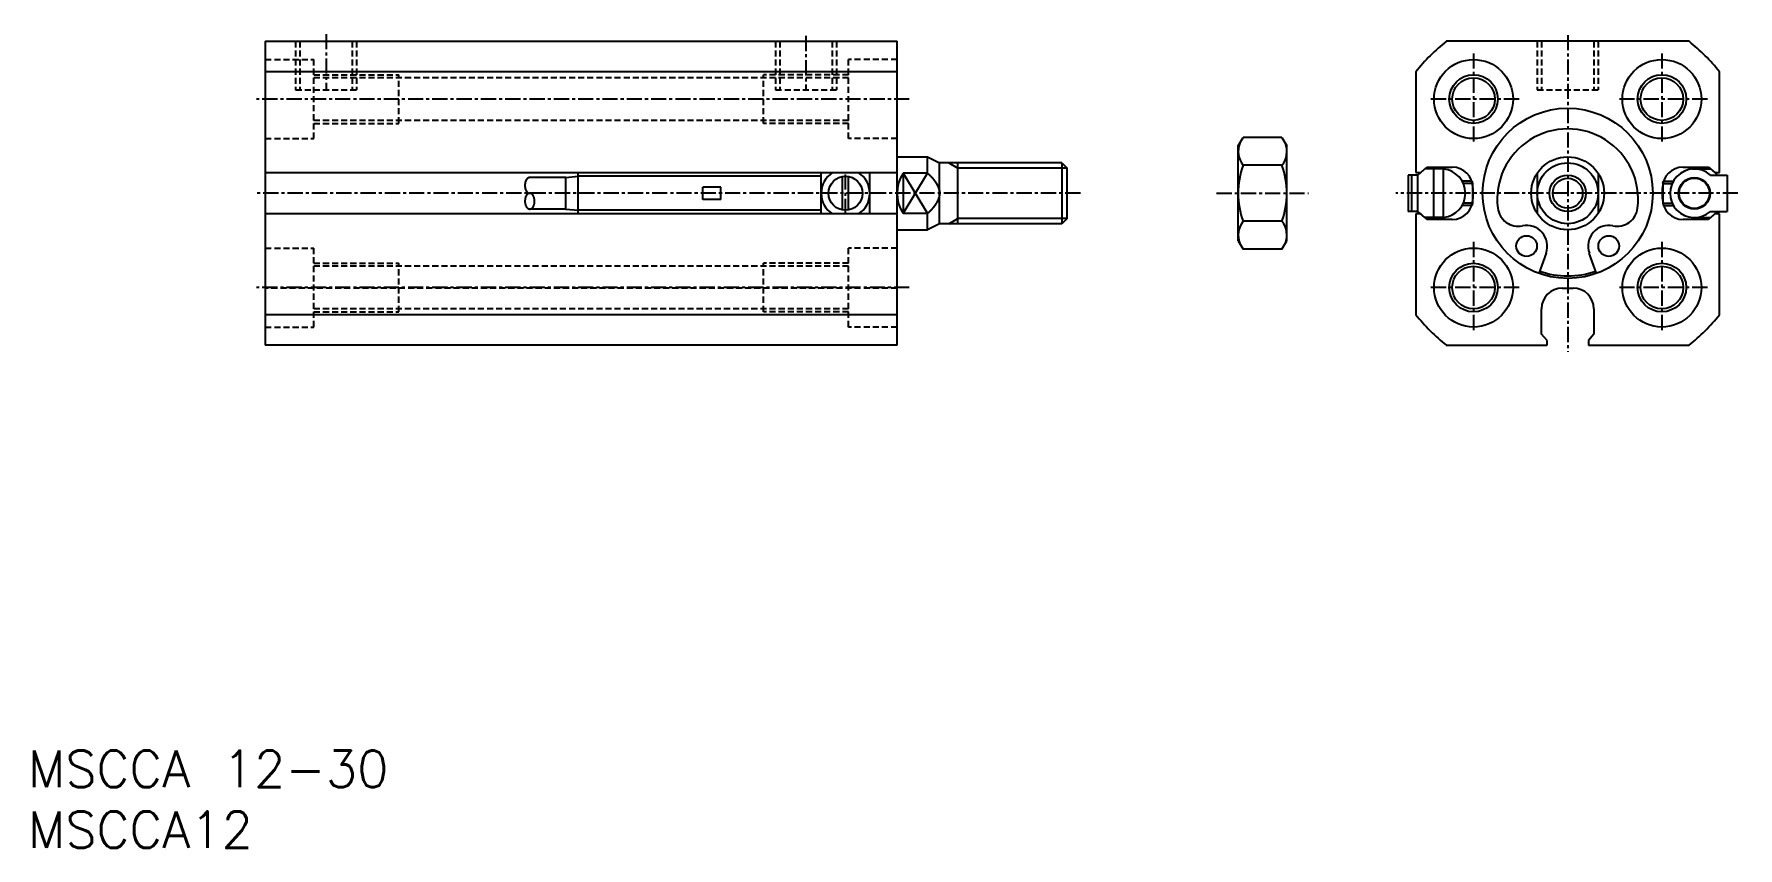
# Model space of a CAD drawing. Extents: x 1 to 141, y 0 to 67.
import ezdxf

# ---------------------------------------------------------------- set-up
doc = ezdxf.new("R2010")
doc.units = 0
doc.linetypes.add('CENTER', pattern=[2, 1.25, -0.25, 0.25, -0.25])
doc.linetypes.add('DASHED', pattern=[0.75, 0.5, -0.25])
doc.layers.get('0').update_dxf_attribs({"linetype": 'CONTINUOUS'})
doc.layers.add('CENTER', color=1, linetype='CENTER')
doc.styles.get("Standard").update_dxf_attribs({"font": 'txt.shx'})

msp = doc.modelspace()

# ---------------------------------------------------------------- linework, layer by layer
at = {"color": 7, "linetype": 'CONTINUOUS'}
for p, q in [((19.54, 66.34), (19.54, 41.34)), ((19.54, 66.34), (71.54, 66.34)), ((71.54, 41.34), (71.54, 66.34)), ((136.72, 66.34), (116.74, 66.34)), ((71.54, 63.83), (19.54, 63.83)), ((114.23, 63.83), (114.23, 55.54)), ((139.23, 55.54), (139.23, 63.83)), ((99.62, 57.74), (100.02, 58.44)), ((99.62, 49.94), (99.62, 57.74)), ((103.21, 58.44), (100.02, 58.44)), ((103.21, 58.44), (103.62, 57.74)), ((103.62, 49.94), (103.62, 57.74)), ((71.54, 56.84), (74.04, 56.84)), ((74.04, 55.5), (74.04, 56.84)), ((74.04, 56.84), (75.04, 56.34)), ((85.11, 56.34), (75.04, 56.34)), ((75.04, 51.34), (75.04, 56.34)), ((76.54, 51.34), (76.54, 56.34)), ((85.11, 56.34), (85.11, 51.34)), ((85.11, 56.34), (85.54, 55.9)), ((103.21, 56.14), (100.02, 56.14)), ((19.54, 55.54), (71.54, 55.54)), ((44.29, 55.14), (41.31, 55.14)), ((44.29, 55.14), (45.29, 55.24)), ((44.29, 52.54), (44.29, 55.14)), ((45.29, 52.14), (45.29, 55.54)), ((65.29, 55.24), (45.29, 55.24)), ((65.29, 52.14), (65.29, 55.54)), ((67.04, 52.46), (67.04, 55.22)), ((67.54, 52.46), (67.54, 55.22)), ((69.29, 52.14), (69.29, 55.54)), ((72.04, 55.5), (72.04, 52.18)), ((74.04, 55.5), (72.04, 55.5)), ((85.54, 51.77), (85.54, 55.9)), ((114.41, 55.34), (113.61, 55.34)), ((113.61, 55.34), (113.61, 52.34)), ((113.91, 52.34), (113.91, 55.34)), ((114.23, 55.54), (114.63, 55.54)), ((114.41, 55.34), (114.96, 55.84)), ((114.41, 52.34), (114.41, 55.34)), ((114.63, 55.54), (115.13, 55.99)), ((116.51, 55.84), (114.96, 55.84)), ((115.13, 55.99), (117.23, 55.99)), ((115.71, 51.84), (115.71, 55.84)), ((116.51, 51.84), (116.51, 55.84)), ((118.84, 54.84), (118.04, 54.84)), ((118.84, 54.84), (118.89, 54.64)), ((124.23, 55.5), (124.23, 52.18)), ((129.23, 55.5), (129.23, 52.18)), ((134.57, 54.64), (134.62, 54.84)), ((134.62, 54.84), (135.42, 54.84)), ((136.23, 55.99), (138.33, 55.99)), ((136.95, 55.84), (138.5, 55.84)), ((137.75, 55.75), (137.75, 55.84)), ((138.33, 55.99), (138.83, 55.54)), ((138.48, 55.34), (139.85, 55.34)), ((139.05, 55.34), (138.5, 55.84)), ((138.83, 55.54), (139.23, 55.54)), ((139.85, 55.34), (139.85, 52.34)), ((57.04, 54.34), (55.54, 54.34)), ((55.54, 53.34), (55.54, 54.34)), ((57.04, 53.34), (55.54, 53.34)), ((57.04, 53.34), (57.04, 54.34)), ((118.89, 54.64), (118.14, 54.64)), ((118.89, 54.64), (118.89, 53.04)), ((118.93, 54.29), (118.93, 53.39)), ((134.53, 53.39), (134.53, 54.29)), ((134.57, 54.64), (135.32, 54.64)), ((134.57, 54.64), (134.57, 53.04)), ((71.54, 52.14), (19.54, 52.14)), ((44.29, 52.54), (41.31, 52.54)), ((44.29, 52.54), (45.29, 52.44)), ((65.29, 52.44), (45.29, 52.44)), ((74.04, 52.18), (72.04, 52.18)), ((74.04, 50.84), (74.04, 52.18)), ((114.41, 52.34), (113.61, 52.34)), ((114.23, 52.14), (114.23, 43.85)), ((114.63, 52.14), (114.23, 52.14)), ((114.96, 51.84), (114.41, 52.34)), ((115.13, 51.69), (114.63, 52.14)), ((118.84, 52.84), (118.04, 52.84)), ((118.89, 53.04), (118.14, 53.04)), ((118.89, 53.04), (118.84, 52.84)), ((134.57, 53.04), (135.32, 53.04)), ((134.57, 53.04), (134.62, 52.84)), ((134.62, 52.84), (135.42, 52.84)), ((137.75, 51.84), (137.75, 51.93)), ((138.83, 52.14), (138.33, 51.69)), ((138.48, 52.34), (139.85, 52.34)), ((138.5, 51.84), (139.05, 52.34)), ((139.23, 52.14), (138.83, 52.14)), ((139.23, 43.85), (139.23, 52.14)), ((71.54, 50.84), (74.04, 50.84)), ((75.04, 51.34), (74.04, 50.84)), ((85.11, 51.34), (75.04, 51.34)), ((85.54, 51.77), (85.11, 51.34)), ((103.21, 51.54), (100.02, 51.54)), ((116.51, 51.84), (114.96, 51.84)), ((117.23, 51.69), (115.13, 51.69)), ((138.33, 51.69), (136.23, 51.69)), ((136.95, 51.84), (138.5, 51.84)), ((99.62, 49.94), (100.02, 49.24)), ((103.21, 49.24), (100.02, 49.24)), ((103.21, 49.24), (103.62, 49.94)), ((124.95, 48.92), (124.35, 47.25)), ((129.11, 47.25), (128.51, 48.92)), ((126.28, 46.04), (127.18, 46.04)), ((71.54, 43.85), (19.54, 43.85)), ((124.58, 42.24), (124.58, 44.34)), ((128.88, 44.34), (128.88, 42.24)), ((125.03, 41.74), (124.58, 42.24)), ((128.88, 42.24), (128.43, 41.74)), ((71.54, 41.34), (19.54, 41.34)), ((116.74, 41.34), (125.03, 41.34)), ((125.03, 41.34), (125.03, 41.74)), ((128.43, 41.74), (128.43, 41.34)), ((128.43, 41.34), (136.72, 41.34))]:
    msp.add_line(p, q, dxfattribs=at)
at = {"color": 3, "linetype": 'DASHED'}
for p, q in [((22.04, 66.34), (22.04, 62.34)), ((22.39, 66.34), (22.39, 62.34)), ((26.69, 66.34), (26.69, 62.34)), ((27.04, 66.34), (27.04, 62.34)), ((61.54, 66.34), (61.54, 62.34)), ((61.89, 66.34), (61.89, 62.34)), ((66.19, 66.34), (66.19, 62.34)), ((66.54, 66.34), (66.54, 62.34)), ((124.23, 66.34), (124.23, 62.34)), ((124.58, 66.34), (124.58, 62.34)), ((128.88, 66.34), (128.88, 62.34)), ((129.23, 66.34), (129.23, 62.34)), ((19.54, 64.84), (23.54, 64.84)), ((23.54, 58.34), (23.54, 64.84)), ((71.54, 64.84), (67.54, 64.84)), ((67.54, 58.34), (67.54, 64.84)), ((23.54, 63.59), (30.54, 63.59)), ((67.54, 63.34), (23.54, 63.34)), ((30.54, 59.59), (30.54, 63.59)), ((67.54, 63.59), (60.54, 63.59)), ((60.54, 59.59), (60.54, 63.59)), ((22.04, 62.34), (27.04, 62.34)), ((61.54, 62.34), (66.54, 62.34)), ((124.23, 62.34), (129.23, 62.34)), ((67.54, 59.84), (23.54, 59.84)), ((23.54, 59.59), (30.54, 59.59)), ((67.54, 59.59), (60.54, 59.59)), ((19.54, 58.34), (23.54, 58.34)), ((71.54, 58.34), (67.54, 58.34)), ((19.54, 49.34), (23.54, 49.34)), ((23.54, 42.84), (23.54, 49.34)), ((67.54, 42.84), (67.54, 49.34)), ((71.54, 49.34), (67.54, 49.34)), ((23.54, 48.09), (30.54, 48.09)), ((67.54, 47.84), (23.54, 47.84)), ((30.54, 44.09), (30.54, 48.09)), ((67.54, 48.09), (60.54, 48.09)), ((60.54, 44.09), (60.54, 48.09)), ((71.54, 46.04), (19.54, 46.04)), ((67.54, 44.34), (23.54, 44.34)), ((23.54, 44.09), (30.54, 44.09)), ((67.54, 44.09), (60.54, 44.09)), ((19.54, 42.84), (23.54, 42.84)), ((71.54, 42.84), (67.54, 42.84))]:
    msp.add_line(p, q, dxfattribs=at)
at = {"color": 3, "linetype": 'CONTINUOUS'}
for p, q in [((75.79, 56.34), (76.54, 55.9)), ((72.04, 52.18), (74.04, 55.5)), ((72.04, 55.5), (74.04, 52.18)), ((85.54, 55.9), (76.54, 55.9)), ((75.79, 51.34), (76.54, 51.77)), ((85.54, 51.77), (76.54, 51.77))]:
    msp.add_line(p, q, dxfattribs=at)
at = {"color": 7, "linetype": 'CONTINUOUS'}
for points in [[(41.31, 55.14, 0), (41.3, 55.14, 0), (41.29, 55.14, 0), (41.28, 55.14, 0), (41.27, 55.14, 0), (41.26, 55.13, 0), (41.25, 55.13, 0), (41.24, 55.13, 0), (41.23, 55.13, 0), (41.22, 55.12, 0), (41.21, 55.12, 0), (41.2, 55.11, 0), (41.19, 55.11, 0), (41.18, 55.11, 0), (41.17, 55.1, 0), (41.16, 55.09, 0), (41.16, 55.09, 0), (41.15, 55.08, 0), (41.14, 55.08, 0), (41.13, 55.07, 0), (41.12, 55.06, 0), (41.11, 55.05, 0), (41.1, 55.05, 0), (41.09, 55.04, 0), (41.09, 55.03, 0), (41.08, 55.02, 0), (41.07, 55.01, 0), (41.06, 55, 0), (41.05, 54.99, 0), (41.05, 54.98, 0), (41.04, 54.97, 0), (41.03, 54.96, 0), (41.03, 54.95, 0), (41.02, 54.94, 0), (41.01, 54.92, 0), (41.01, 54.91, 0), (41, 54.9, 0), (40.99, 54.89, 0), (40.99, 54.88, 0), (40.98, 54.86, 0), (40.98, 54.85, 0), (40.97, 54.84, 0), (40.97, 54.82, 0), (40.96, 54.81, 0), (40.96, 54.79, 0), (40.95, 54.78, 0), (40.95, 54.77, 0), (40.94, 54.75, 0), (40.94, 54.74, 0), (40.94, 54.72, 0), (40.93, 54.71, 0), (40.93, 54.69, 0), (40.93, 54.68, 0), (40.92, 54.66, 0), (40.92, 54.65, 0), (40.92, 54.63, 0), (40.92, 54.61, 0), (40.91, 54.6, 0), (40.91, 54.58, 0), (40.91, 54.57, 0), (40.91, 54.55, 0), (40.91, 54.54, 0), (40.91, 54.52, 0), (40.91, 54.5, 0), (40.91, 54.49, 0), (40.91, 54.47, 0), (40.91, 54.46, 0), (40.91, 54.44, 0), (40.91, 54.42, 0), (40.91, 54.41, 0), (40.91, 54.39, 0), (40.91, 54.38, 0), (40.92, 54.36, 0), (40.92, 54.35, 0), (40.92, 54.33, 0), (40.92, 54.31, 0), (40.93, 54.3, 0), (40.93, 54.28, 0), (40.93, 54.27, 0), (40.94, 54.25, 0), (40.94, 54.24, 0), (40.94, 54.22, 0), (40.95, 54.21, 0), (40.95, 54.2, 0), (40.96, 54.18, 0), (40.96, 54.17, 0), (40.97, 54.15, 0), (40.97, 54.14, 0), (40.98, 54.13, 0), (40.98, 54.11, 0), (40.99, 54.1, 0), (40.99, 54.09, 0), (41, 54.08, 0), (41.01, 54.06, 0), (41.01, 54.05, 0), (41.02, 54.04, 0), (41.03, 54.03, 0), (41.03, 54.02, 0), (41.04, 54.01, 0), (41.05, 54, 0), (41.05, 53.99, 0), (41.06, 53.98, 0), (41.07, 53.97, 0), (41.08, 53.96, 0), (41.09, 53.95, 0), (41.09, 53.94, 0), (41.1, 53.93, 0), (41.11, 53.92, 0), (41.12, 53.91, 0), (41.13, 53.91, 0), (41.14, 53.9, 0), (41.15, 53.89, 0), (41.16, 53.89, 0), (41.16, 53.88, 0), (41.17, 53.88, 0), (41.18, 53.87, 0), (41.19, 53.87, 0), (41.2, 53.86, 0), (41.21, 53.86, 0), (41.22, 53.85, 0), (41.23, 53.85, 0), (41.24, 53.85, 0), (41.25, 53.85, 0), (41.26, 53.84, 0), (41.27, 53.84, 0), (41.28, 53.84, 0), (41.29, 53.84, 0), (41.3, 53.84, 0), (41.31, 53.84, 0)], [(41.31, 52.54, 0), (41.33, 52.54, 0), (41.35, 52.54, 0), (41.37, 52.55, 0), (41.39, 52.55, 0), (41.41, 52.56, 0), (41.43, 52.57, 0), (41.45, 52.58, 0), (41.46, 52.59, 0), (41.48, 52.6, 0), (41.5, 52.62, 0), (41.52, 52.63, 0), (41.53, 52.65, 0), (41.55, 52.67, 0), (41.56, 52.69, 0), (41.58, 52.71, 0), (41.59, 52.73, 0), (41.61, 52.75, 0), (41.62, 52.78, 0), (41.63, 52.8, 0), (41.64, 52.83, 0), (41.65, 52.86, 0), (41.66, 52.88, 0), (41.67, 52.91, 0), (41.68, 52.94, 0), (41.69, 52.97, 0), (41.69, 53, 0), (41.7, 53.03, 0), (41.7, 53.06, 0), (41.7, 53.09, 0), (41.71, 53.13, 0), (41.71, 53.16, 0), (41.71, 53.19, 0), (41.71, 53.22, 0), (41.71, 53.25, 0), (41.7, 53.28, 0), (41.7, 53.32, 0), (41.7, 53.35, 0), (41.69, 53.38, 0), (41.68, 53.41, 0), (41.68, 53.44, 0), (41.67, 53.47, 0), (41.66, 53.5, 0), (41.65, 53.52, 0), (41.64, 53.55, 0), (41.63, 53.58, 0), (41.62, 53.6, 0), (41.6, 53.63, 0), (41.59, 53.65, 0), (41.58, 53.67, 0), (41.56, 53.69, 0), (41.55, 53.71, 0), (41.53, 53.73, 0), (41.51, 53.75, 0), (41.5, 53.76, 0), (41.48, 53.78, 0), (41.46, 53.79, 0), (41.44, 53.8, 0), (41.42, 53.81, 0), (41.4, 53.82, 0), (41.38, 53.83, 0), (41.37, 53.83, 0), (41.35, 53.84, 0), (41.33, 53.84, 0), (41.31, 53.84, 0), (41.29, 53.84, 0), (41.27, 53.83, 0), (41.25, 53.83, 0), (41.23, 53.83, 0), (41.21, 53.82, 0), (41.19, 53.81, 0), (41.17, 53.8, 0), (41.15, 53.79, 0), (41.14, 53.78, 0), (41.12, 53.76, 0), (41.1, 53.75, 0), (41.08, 53.73, 0), (41.07, 53.71, 0), (41.05, 53.69, 0), (41.04, 53.67, 0), (41.02, 53.65, 0), (41.01, 53.62, 0), (41, 53.6, 0), (40.99, 53.57, 0), (40.97, 53.55, 0), (40.96, 53.52, 0), (40.95, 53.49, 0), (40.95, 53.46, 0), (40.94, 53.44, 0), (40.93, 53.41, 0), (40.93, 53.38, 0), (40.92, 53.34, 0), (40.92, 53.31, 0), (40.91, 53.28, 0), (40.91, 53.25, 0), (40.91, 53.22, 0), (40.91, 53.19, 0), (40.91, 53.16, 0), (40.91, 53.12, 0), (40.91, 53.09, 0), (40.92, 53.06, 0), (40.92, 53.03, 0), (40.93, 53, 0), (40.93, 52.97, 0), (40.94, 52.94, 0), (40.95, 52.91, 0), (40.96, 52.88, 0), (40.97, 52.85, 0), (40.98, 52.83, 0), (40.99, 52.8, 0), (41, 52.77, 0), (41.01, 52.75, 0), (41.03, 52.73, 0), (41.04, 52.71, 0), (41.06, 52.68, 0), (41.07, 52.67, 0), (41.09, 52.65, 0), (41.1, 52.63, 0), (41.12, 52.61, 0), (41.14, 52.6, 0), (41.16, 52.59, 0), (41.18, 52.58, 0), (41.19, 52.57, 0), (41.21, 52.56, 0), (41.23, 52.55, 0), (41.25, 52.55, 0), (41.27, 52.54, 0), (41.29, 52.54, 0), (41.31, 52.54, 0)]]:
    msp.add_polyline3d(points, dxfattribs=at)
at = {"color": 7}
msp.add_polyline3d([(74.04, 55.5, 0), (74.04, 55.49, 0), (74.05, 55.49, 0), (74.06, 55.48, 0), (74.06, 55.48, 0), (74.07, 55.47, 0), (74.08, 55.46, 0), (74.08, 55.46, 0), (74.09, 55.45, 0), (74.1, 55.45, 0), (74.1, 55.44, 0), (74.11, 55.44, 0), (74.12, 55.43, 0), (74.12, 55.43, 0), (74.13, 55.42, 0), (74.13, 55.42, 0), (74.14, 55.41, 0), (74.15, 55.41, 0), (74.15, 55.4, 0), (74.16, 55.39, 0), (74.16, 55.39, 0), (74.17, 55.38, 0), (74.18, 55.38, 0), (74.18, 55.37, 0), (74.19, 55.37, 0), (74.2, 55.36, 0), (74.2, 55.35, 0), (74.21, 55.35, 0), (74.21, 55.34, 0), (74.22, 55.34, 0), (74.23, 55.33, 0), (74.23, 55.33, 0), (74.24, 55.32, 0), (74.24, 55.31, 0), (74.25, 55.31, 0), (74.26, 55.3, 0), (74.26, 55.3, 0), (74.27, 55.29, 0), (74.27, 55.29, 0), (74.28, 55.28, 0), (74.28, 55.27, 0), (74.29, 55.27, 0), (74.3, 55.26, 0), (74.3, 55.26, 0), (74.31, 55.25, 0), (74.31, 55.24, 0), (74.32, 55.24, 0), (74.33, 55.23, 0), (74.33, 55.23, 0), (74.34, 55.22, 0), (74.34, 55.21, 0), (74.35, 55.21, 0), (74.35, 55.2, 0), (74.36, 55.2, 0), (74.36, 55.19, 0), (74.37, 55.18, 0), (74.38, 55.18, 0), (74.38, 55.17, 0), (74.39, 55.16, 0), (74.39, 55.16, 0), (74.4, 55.15, 0), (74.4, 55.15, 0), (74.41, 55.14, 0), (74.41, 55.13, 0), (74.42, 55.13, 0), (74.43, 55.12, 0), (74.43, 55.11, 0), (74.44, 55.11, 0), (74.44, 55.1, 0), (74.45, 55.1, 0), (74.45, 55.09, 0), (74.46, 55.08, 0), (74.46, 55.08, 0), (74.47, 55.07, 0), (74.47, 55.06, 0), (74.48, 55.06, 0), (74.48, 55.05, 0), (74.49, 55.04, 0), (74.49, 55.04, 0), (74.5, 55.03, 0), (74.51, 55.03, 0), (74.51, 55.02, 0), (74.52, 55.01, 0), (74.52, 55.01, 0), (74.53, 55, 0), (74.53, 54.99, 0), (74.54, 54.99, 0), (74.54, 54.98, 0), (74.55, 54.97, 0), (74.55, 54.97, 0), (74.56, 54.96, 0), (74.56, 54.95, 0), (74.57, 54.95, 0), (74.57, 54.94, 0), (74.58, 54.93, 0), (74.58, 54.93, 0), (74.59, 54.92, 0), (74.59, 54.91, 0), (74.6, 54.91, 0), (74.6, 54.9, 0), (74.61, 54.89, 0), (74.61, 54.89, 0), (74.62, 54.88, 0), (74.62, 54.87, 0), (74.63, 54.87, 0), (74.63, 54.86, 0), (74.64, 54.85, 0), (74.64, 54.85, 0), (74.65, 54.84, 0), (74.65, 54.83, 0), (74.66, 54.83, 0), (74.66, 54.82, 0), (74.67, 54.81, 0), (74.67, 54.81, 0), (74.67, 54.8, 0), (74.68, 54.79, 0), (74.68, 54.79, 0), (74.69, 54.78, 0), (74.69, 54.77, 0), (74.7, 54.77, 0), (74.7, 54.76, 0), (74.71, 54.75, 0), (74.71, 54.74, 0), (74.72, 54.74, 0), (74.72, 54.73, 0), (74.73, 54.72, 0), (74.73, 54.72, 0), (74.73, 54.71, 0), (74.74, 54.7, 0), (74.74, 54.7, 0), (74.75, 54.69, 0), (74.75, 54.68, 0), (74.76, 54.67, 0), (74.76, 54.67, 0), (74.77, 54.66, 0), (74.77, 54.65, 0), (74.77, 54.65, 0), (74.78, 54.64, 0), (74.78, 54.63, 0), (74.79, 54.62, 0), (74.79, 54.62, 0), (74.8, 54.61, 0), (74.8, 54.6, 0), (74.8, 54.6, 0), (74.81, 54.59, 0), (74.81, 54.58, 0), (74.82, 54.57, 0), (74.82, 54.57, 0), (74.82, 54.56, 0), (74.83, 54.55, 0), (74.83, 54.55, 0), (74.84, 54.54, 0), (74.84, 54.53, 0), (74.84, 54.52, 0), (74.85, 54.52, 0), (74.85, 54.51, 0), (74.86, 54.5, 0), (74.86, 54.49, 0), (74.86, 54.49, 0), (74.87, 54.48, 0), (74.87, 54.47, 0), (74.87, 54.46, 0), (74.88, 54.46, 0), (74.88, 54.45, 0), (74.88, 54.44, 0), (74.89, 54.43, 0), (74.89, 54.43, 0), (74.9, 54.42, 0), (74.9, 54.41, 0), (74.9, 54.4, 0), (74.91, 54.4, 0), (74.91, 54.39, 0), (74.91, 54.38, 0), (74.92, 54.37, 0), (74.92, 54.37, 0), (74.92, 54.36, 0), (74.93, 54.35, 0), (74.93, 54.34, 0), (74.93, 54.34, 0), (74.94, 54.33, 0), (74.94, 54.32, 0), (74.94, 54.31, 0), (74.94, 54.3, 0), (74.95, 54.3, 0), (74.95, 54.29, 0), (74.95, 54.28, 0), (74.96, 54.27, 0), (74.96, 54.27, 0), (74.96, 54.26, 0), (74.96, 54.25, 0), (74.97, 54.24, 0), (74.97, 54.23, 0), (74.97, 54.23, 0), (74.97, 54.22, 0), (74.98, 54.21, 0), (74.98, 54.2, 0), (74.98, 54.19, 0), (74.98, 54.19, 0), (74.99, 54.18, 0), (74.99, 54.17, 0), (74.99, 54.16, 0), (74.99, 54.15, 0), (75, 54.15, 0), (75, 54.14, 0), (75, 54.13, 0), (75, 54.12, 0), (75, 54.11, 0), (75.01, 54.11, 0), (75.01, 54.1, 0), (75.01, 54.09, 0), (75.01, 54.08, 0), (75.01, 54.07, 0), (75.01, 54.07, 0), (75.02, 54.06, 0), (75.02, 54.05, 0), (75.02, 54.04, 0), (75.02, 54.03, 0), (75.02, 54.02, 0), (75.02, 54.02, 0), (75.02, 54.01, 0), (75.03, 54, 0), (75.03, 53.99, 0), (75.03, 53.98, 0), (75.03, 53.98, 0), (75.03, 53.97, 0), (75.03, 53.96, 0), (75.03, 53.95, 0), (75.03, 53.94, 0), (75.03, 53.93, 0), (75.03, 53.93, 0), (75.04, 53.92, 0), (75.04, 53.91, 0), (75.04, 53.9, 0), (75.04, 53.89, 0), (75.04, 53.88, 0), (75.04, 53.88, 0), (75.04, 53.87, 0), (75.04, 53.86, 0), (75.04, 53.85, 0), (75.04, 53.84, 0), (75.04, 53.83, 0), (75.04, 53.83, 0), (75.04, 53.82, 0), (75.04, 53.81, 0), (75.04, 53.8, 0), (75.04, 53.79, 0), (75.04, 53.78, 0), (75.04, 53.78, 0), (75.04, 53.77, 0), (75.04, 53.76, 0), (75.03, 53.75, 0), (75.03, 53.74, 0), (75.03, 53.73, 0), (75.03, 53.73, 0), (75.03, 53.72, 0), (75.03, 53.71, 0), (75.03, 53.7, 0), (75.03, 53.69, 0), (75.03, 53.68, 0), (75.03, 53.68, 0), (75.02, 53.67, 0), (75.02, 53.66, 0), (75.02, 53.65, 0), (75.02, 53.64, 0), (75.02, 53.64, 0), (75.02, 53.63, 0), (75.02, 53.62, 0), (75.01, 53.61, 0), (75.01, 53.6, 0), (75.01, 53.59, 0), (75.01, 53.59, 0), (75.01, 53.58, 0), (75.01, 53.57, 0), (75, 53.56, 0), (75, 53.55, 0), (75, 53.55, 0), (75, 53.54, 0), (75, 53.53, 0), (74.99, 53.52, 0), (74.99, 53.51, 0), (74.99, 53.51, 0), (74.99, 53.5, 0), (74.98, 53.49, 0), (74.98, 53.48, 0), (74.98, 53.47, 0), (74.98, 53.47, 0), (74.97, 53.46, 0), (74.97, 53.45, 0), (74.97, 53.44, 0), (74.97, 53.43, 0), (74.96, 53.43, 0), (74.96, 53.42, 0), (74.96, 53.41, 0), (74.96, 53.4, 0), (74.95, 53.39, 0), (74.95, 53.39, 0), (74.95, 53.38, 0), (74.94, 53.37, 0), (74.94, 53.36, 0), (74.94, 53.36, 0), (74.94, 53.35, 0), (74.93, 53.34, 0), (74.93, 53.33, 0), (74.93, 53.33, 0), (74.92, 53.32, 0), (74.92, 53.31, 0), (74.92, 53.3, 0), (74.91, 53.29, 0), (74.91, 53.29, 0), (74.91, 53.28, 0), (74.9, 53.27, 0), (74.9, 53.26, 0), (74.9, 53.26, 0), (74.89, 53.25, 0), (74.89, 53.24, 0), (74.88, 53.23, 0), (74.88, 53.23, 0), (74.88, 53.22, 0), (74.87, 53.21, 0), (74.87, 53.2, 0), (74.87, 53.2, 0), (74.86, 53.19, 0), (74.86, 53.18, 0), (74.86, 53.17, 0), (74.85, 53.17, 0), (74.85, 53.16, 0), (74.84, 53.15, 0), (74.84, 53.15, 0), (74.84, 53.14, 0), (74.83, 53.13, 0), (74.83, 53.12, 0), (74.82, 53.12, 0), (74.82, 53.11, 0), (74.82, 53.1, 0), (74.81, 53.09, 0), (74.81, 53.09, 0), (74.8, 53.08, 0), (74.8, 53.07, 0), (74.8, 53.07, 0), (74.79, 53.06, 0), (74.79, 53.05, 0), (74.78, 53.04, 0), (74.78, 53.04, 0), (74.77, 53.03, 0), (74.77, 53.02, 0), (74.77, 53.02, 0), (74.76, 53.01, 0), (74.76, 53, 0), (74.75, 52.99, 0), (74.75, 52.99, 0), (74.74, 52.98, 0), (74.74, 52.97, 0), (74.73, 52.97, 0), (74.73, 52.96, 0), (74.73, 52.95, 0), (74.72, 52.95, 0), (74.72, 52.94, 0), (74.71, 52.93, 0), (74.71, 52.92, 0), (74.7, 52.92, 0), (74.7, 52.91, 0), (74.69, 52.9, 0), (74.69, 52.9, 0), (74.68, 52.89, 0), (74.68, 52.88, 0), (74.67, 52.88, 0), (74.67, 52.87, 0), (74.67, 52.86, 0), (74.66, 52.86, 0), (74.66, 52.85, 0), (74.65, 52.84, 0), (74.65, 52.84, 0), (74.64, 52.83, 0), (74.64, 52.82, 0), (74.63, 52.82, 0), (74.63, 52.81, 0), (74.62, 52.8, 0), (74.62, 52.8, 0), (74.61, 52.79, 0), (74.61, 52.78, 0), (74.6, 52.78, 0), (74.6, 52.77, 0), (74.59, 52.76, 0), (74.59, 52.76, 0), (74.58, 52.75, 0), (74.58, 52.74, 0), (74.57, 52.74, 0), (74.57, 52.73, 0), (74.56, 52.72, 0), (74.56, 52.72, 0), (74.55, 52.71, 0), (74.55, 52.7, 0), (74.54, 52.7, 0), (74.54, 52.69, 0), (74.53, 52.68, 0), (74.53, 52.68, 0), (74.52, 52.67, 0), (74.52, 52.66, 0), (74.51, 52.66, 0), (74.51, 52.65, 0), (74.5, 52.64, 0), (74.49, 52.64, 0), (74.49, 52.63, 0), (74.48, 52.63, 0), (74.48, 52.62, 0), (74.47, 52.61, 0), (74.47, 52.61, 0), (74.46, 52.6, 0), (74.46, 52.59, 0), (74.45, 52.59, 0), (74.45, 52.58, 0), (74.44, 52.57, 0), (74.44, 52.57, 0), (74.43, 52.56, 0), (74.43, 52.56, 0), (74.42, 52.55, 0), (74.41, 52.54, 0), (74.41, 52.54, 0), (74.4, 52.53, 0), (74.4, 52.52, 0), (74.39, 52.52, 0), (74.39, 52.51, 0), (74.38, 52.51, 0), (74.38, 52.5, 0), (74.37, 52.49, 0), (74.36, 52.49, 0), (74.36, 52.48, 0), (74.35, 52.47, 0), (74.35, 52.47, 0), (74.34, 52.46, 0), (74.34, 52.46, 0), (74.33, 52.45, 0), (74.33, 52.44, 0), (74.32, 52.44, 0), (74.31, 52.43, 0), (74.31, 52.43, 0), (74.3, 52.42, 0), (74.3, 52.41, 0), (74.29, 52.41, 0), (74.28, 52.4, 0), (74.28, 52.4, 0), (74.27, 52.39, 0), (74.27, 52.38, 0), (74.26, 52.38, 0), (74.26, 52.37, 0), (74.25, 52.37, 0), (74.24, 52.36, 0), (74.24, 52.36, 0), (74.23, 52.35, 0), (74.23, 52.34, 0), (74.22, 52.34, 0), (74.21, 52.33, 0), (74.21, 52.33, 0), (74.2, 52.32, 0), (74.2, 52.32, 0), (74.19, 52.31, 0), (74.18, 52.3, 0), (74.18, 52.3, 0), (74.17, 52.29, 0), (74.16, 52.29, 0), (74.16, 52.28, 0), (74.15, 52.28, 0), (74.15, 52.27, 0), (74.14, 52.27, 0), (74.13, 52.26, 0), (74.13, 52.25, 0), (74.12, 52.25, 0), (74.12, 52.24, 0), (74.11, 52.24, 0), (74.1, 52.23, 0), (74.1, 52.23, 0), (74.09, 52.22, 0), (74.08, 52.22, 0), (74.08, 52.21, 0), (74.07, 52.21, 0), (74.06, 52.2, 0), (74.06, 52.2, 0), (74.05, 52.19, 0), (74.04, 52.19, 0), (74.04, 52.18, 0)], dxfattribs=at)
at = {"color": 7, "linetype": 'CONTINUOUS'}
for centre, radius in [((118.98, 61.59), 3.25), ((134.48, 61.59), 3.25), ((118.98, 61.59), 1.75), ((134.48, 61.59), 1.75), ((126.73, 53.84), 7), ((126.73, 53.84), 3), ((126.73, 53.84), 2.5), ((67.29, 53.84), 1.4), ((126.73, 53.84), 1.23), ((137.15, 53.84), 1.3), ((137.15, 53.84), 1.25), ((118.98, 46.09), 3.25), ((123.35, 49.5), 0.85), ((130.11, 49.5), 0.85), ((134.48, 46.09), 3.25), ((118.98, 46.09), 1.75), ((134.48, 46.09), 1.75)]:
    msp.add_circle(centre, radius, dxfattribs=at)
at = {"color": 3, "linetype": 'CONTINUOUS'}
for centre, radius in [((118.98, 61.59), 2), ((134.48, 61.59), 2), ((126.73, 53.84), 1.5), ((118.98, 46.09), 2), ((134.48, 46.09), 2)]:
    msp.add_circle(centre, radius, dxfattribs=at)
at = {"color": 7, "linetype": 'CONTINUOUS'}
for centre, radius, start, end in [((126.73, 53.84), 16, 128.6248, 141.3751), ((126.73, 53.84), 16, 38.6248, 51.3752), ((126.73, 53.34), 5.8, 352.8267, 187.1733), ((101.46, 57.29), 1.84, 158.7261, 218.7261), ((101.78, 57.29), 1.84, 321.2738, 21.2742), ((106.36, 53.84), 6.75, 160.068, 199.932), ((96.87, 53.84), 6.75, 340.0679, 19.932), ((67.29, 53.84), 2, 121.7888, 238.2118), ((67.29, 53.84), 2, 301.7882, 58.2112), ((74.54, 53.84), 3, 146.439, 213.561), ((116.31, 53.84), 2, 275.7385, 84.2602), ((117.23, 54.29), 1.7, 0, 90), ((136.23, 54.29), 1.7, 90, 180), ((137.15, 53.84), 2, 48.5904, 311.4096), ((117.23, 53.39), 1.7, 270, 0), ((136.23, 53.39), 1.7, 180, 270), ((122.66, 52.83), 1.7, 187.1733, 281.722), ((130.8, 52.83), 1.7, 258.278, 352.8267), ((101.46, 50.39), 1.84, 141.2739, 201.2739), ((101.78, 50.39), 1.84, 338.7258, 38.7262), ((123.35, 49.5), 1.7, 340.1231, 101.722), ((130.11, 49.5), 1.7, 78.278, 199.8769), ((126.73, 53.84), 6.8, 250.1231, 289.8771), ((126.28, 44.34), 1.7, 90, 180), ((127.18, 44.34), 1.7, 0, 90), ((126.73, 53.84), 16, 218.6248, 231.3752), ((126.73, 53.84), 16, 308.6248, 321.3752)]:
    msp.add_arc(centre, radius, start, end, dxfattribs=at)
at = {"layer": 'CENTER', "color": 1, "linetype": 'CENTER'}
for p, q in [((24.54, 66.93), (24.54, 62.34)), ((64.04, 66.79), (64.04, 62.31)), ((126.73, 66.85), (126.73, 40.8)), ((118.98, 65.34), (118.98, 57.84)), ((134.48, 65.34), (134.48, 57.84)), ((72.54, 61.59), (18.81, 61.59)), ((122.73, 61.59), (115.23, 61.59)), ((138.23, 61.59), (130.73, 61.59)), ((67.29, 52.14), (67.29, 55.54)), ((86.63, 53.84), (18.81, 53.84)), ((97.83, 53.84), (105.4, 53.84)), ((140.74, 53.84), (112.58, 53.84)), ((118.98, 49.84), (118.98, 42.34)), ((134.48, 49.84), (134.48, 42.34)), ((72.54, 46.09), (18.81, 46.09)), ((122.73, 46.09), (115.23, 46.09)), ((138.23, 46.09), (130.73, 46.09))]:
    msp.add_line(p, q, dxfattribs=at)

# ---------------------------------------------------------------- texts
at = {"color": 7, "linetype": 'CONTINUOUS'}
for s, p in [('MSCCA 12-30', (0, 5)), ('MSCCA12', (0, 0))]:
    msp.add_text(s, height=3, dxfattribs=at).set_placement(p)

doc.saveas('drawing.dxf')
